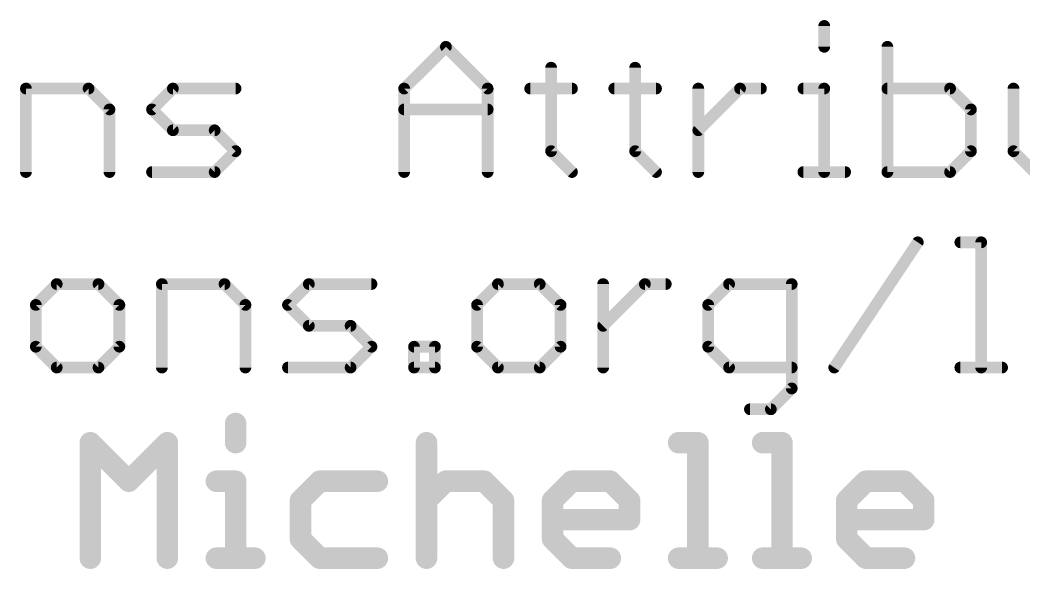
# Model space of a CAD drawing. Extents: x -5 to 107, y -9 to 51.
# Drawn here: x 51.3 to 64.33, y -8.89 to -1.76 of the extents above; entities that cross this region are included whole.
import ezdxf

# ---------------------------------------------------------------- set-up
doc = ezdxf.new("R2010")
doc.units = 0
doc.layers.add('51', color=53, linetype='CONTINUOUS')

msp = doc.modelspace()

# ---------------------------------------------------------------- linework, layer by layer
at = {"layer": '51'}
for points, const_width in [([(61.7407, -1.8356), (61.7407, -2.1068)], 0.1524), ([(56.2852, -2.6491), (56.8276, -2.1068)], 0.1524), ([(56.8276, -2.1068), (57.3699, -2.6491)], 0.1524), ([(62.561, -2.1068), (62.561, -3.7338)], 0.1524), ([(58.1936, -2.378), (58.1936, -3.4626)], 0.1524), ([(59.285, -2.378), (59.285, -3.4626)], 0.1524), ([(51.3738, -3.7338), (51.3738, -2.6491)], 0.1524), ([(51.3738, -2.6491), (52.1873, -2.6491)], 0.1524), ([(52.1873, -2.6491), (52.4584, -2.9203)], 0.1524), ([(53.0109, -2.9203), (53.2821, -2.6491)], 0.1524), ([(53.2821, -2.6491), (54.0956, -2.6491)], 0.1524), ([(56.2852, -3.7338), (56.2852, -2.6491)], 0.1524), ([(57.3699, -2.6491), (57.3699, -3.7338)], 0.1524), ([(57.9224, -2.6491), (58.4647, -2.6491)], 0.1524), ([(59.0138, -2.6491), (59.5562, -2.6491)], 0.1524), ([(60.1053, -3.7338), (60.1053, -2.6491)], 0.1524), ([(60.1053, -3.1915), (60.6476, -2.6491)], 0.1524), ([(60.6476, -2.6491), (60.9188, -2.6491)], 0.1524), ([(61.4696, -2.6491), (61.7407, -2.6491)], 0.1524), ([(61.7407, -2.6491), (61.7407, -3.7338)], 0.1524), ([(63.3745, -2.6491), (62.561, -2.6491)], 0.1524), ([(63.6457, -2.9203), (63.3745, -2.6491)], 0.1524), ([(64.1982, -2.6491), (64.1982, -3.4626)], 0.1524), ([(52.4584, -2.9203), (52.4584, -3.7338)], 0.1524), ([(53.2821, -3.1915), (53.0109, -2.9203)], 0.1524), ([(56.2852, -2.9203), (57.3699, -2.9203)], 0.1524), ([(63.6457, -3.4626), (63.6457, -2.9203)], 0.1524), ([(53.8244, -3.1915), (53.2821, -3.1915)], 0.1524), ([(54.0956, -3.4626), (53.8244, -3.1915)], 0.1524), ([(53.8244, -3.7338), (54.0956, -3.4626)], 0.1524), ([(58.1936, -3.4626), (58.4647, -3.7338)], 0.1524), ([(59.285, -3.4626), (59.5562, -3.7338)], 0.1524), ([(63.3745, -3.7338), (63.6457, -3.4626)], 0.1524), ([(64.1982, -3.4626), (64.4693, -3.7338)], 0.1524), ([(53.0109, -3.7338), (53.8244, -3.7338)], 0.1524), ([(61.4696, -3.7338), (62.0119, -3.7338)], 0.1524), ([(62.561, -3.7338), (63.3745, -3.7338)], 0.1524), ([(61.8708, -6.2738), (62.9555, -4.6468)], 0.1524), ([(63.508, -4.6468), (63.7791, -4.6468)], 0.1524), ([(63.7791, -4.6468), (63.7791, -6.2738)], 0.1524), ([(51.7733, -5.1891), (51.5022, -5.4603)], 0.1524), ([(52.3157, -5.1891), (51.7733, -5.1891)], 0.1524), ([(52.5868, -5.4603), (52.3157, -5.1891)], 0.1524), ([(53.1393, -6.2738), (53.1393, -5.1891)], 0.1524), ([(53.1393, -5.1891), (53.9528, -5.1891)], 0.1524), ([(53.9528, -5.1891), (54.224, -5.4603)], 0.1524), ([(54.7765, -5.4603), (55.0476, -5.1891)], 0.1524), ([(55.0476, -5.1891), (55.8611, -5.1891)], 0.1524), ([(57.5034, -5.1891), (57.2322, -5.4603)], 0.1524), ([(58.0457, -5.1891), (57.5034, -5.1891)], 0.1524), ([(58.3169, -5.4603), (58.0457, -5.1891)], 0.1524), ([(58.8694, -6.2738), (58.8694, -5.1891)], 0.1524), ([(58.8694, -5.7315), (59.4117, -5.1891)], 0.1524), ([(59.4117, -5.1891), (59.6829, -5.1891)], 0.1524), ([(60.5048, -5.1891), (60.2337, -5.4603)], 0.1524), ([(61.3183, -5.1891), (60.5048, -5.1891)], 0.1524), ([(61.3183, -6.545), (61.3183, -5.1891)], 0.1524), ([(51.5022, -5.4603), (51.5022, -6.0026)], 0.1524), ([(52.5868, -6.0026), (52.5868, -5.4603)], 0.1524), ([(54.224, -5.4603), (54.224, -6.2738)], 0.1524), ([(55.0476, -5.7315), (54.7765, -5.4603)], 0.1524), ([(57.2322, -5.4603), (57.2322, -6.0026)], 0.1524), ([(58.3169, -6.0026), (58.3169, -5.4603)], 0.1524), ([(60.2337, -5.4603), (60.2337, -6.0026)], 0.1524), ([(55.59, -5.7315), (55.0476, -5.7315)], 0.1524), ([(55.8611, -6.0026), (55.59, -5.7315)], 0.1524), ([(51.5022, -6.0026), (51.7733, -6.2738)], 0.1524), ([(52.3157, -6.2738), (52.5868, -6.0026)], 0.1524), ([(55.59, -6.2738), (55.8611, -6.0026)], 0.1524), ([(56.4136, -6.2738), (56.4136, -6.0026)], 0.1524), ([(56.4136, -6.0026), (56.6848, -6.0026)], 0.1524), ([(56.6848, -6.0026), (56.6848, -6.2738)], 0.1524), ([(57.2322, -6.0026), (57.5034, -6.2738)], 0.1524), ([(58.0457, -6.2738), (58.3169, -6.0026)], 0.1524), ([(60.2337, -6.0026), (60.5048, -6.2738)], 0.1524), ([(51.7733, -6.2738), (52.3157, -6.2738)], 0.1524), ([(54.7765, -6.2738), (55.59, -6.2738)], 0.1524), ([(56.6848, -6.2738), (56.4136, -6.2738)], 0.1524), ([(57.5034, -6.2738), (58.0457, -6.2738)], 0.1524), ([(60.5048, -6.2738), (61.3183, -6.2738)], 0.1524), ([(63.508, -6.2738), (64.0503, -6.2738)], 0.1524), ([(61.0472, -6.8161), (61.3183, -6.545)], 0.1524), ([(60.776, -6.8161), (61.0472, -6.8161)], 0.1524), ([(54.0968, -7.0004), (54.0968, -7.2504)], 0.2794), ([(52.2097, -8.7503), (52.2097, -7.2504)], 0.2794), ([(52.2097, -7.2504), (52.7097, -7.7504)], 0.2794), ([(52.7097, -7.7504), (53.2096, -7.2504)], 0.2794), ([(53.2096, -7.2504), (53.2096, -8.7503)], 0.2794), ([(56.5755, -7.2504), (56.5755, -8.7503)], 0.2794), ([(59.8498, -7.2504), (60.0997, -7.2504)], 0.2794), ([(60.0997, -7.2504), (60.0997, -8.7503)], 0.2794), ([(60.9412, -7.2504), (61.1912, -7.2504)], 0.2794), ([(61.1912, -7.2504), (61.1912, -8.7503)], 0.2794), ([(53.8469, -7.7504), (54.0968, -7.7504)], 0.2794), ([(54.0968, -7.7504), (54.0968, -8.7503)], 0.2794), ([(55.1883, -7.7504), (54.9383, -8.0004)], 0.2794), ([(55.9382, -7.7504), (55.1883, -7.7504)], 0.2794), ([(56.5755, -8.0004), (56.8254, -7.7504)], 0.2794), ([(56.8254, -7.7504), (57.3254, -7.7504)], 0.2794), ([(57.3254, -7.7504), (57.5754, -8.0004)], 0.2794), ([(58.2126, -8.0004), (58.4626, -7.7504)], 0.2794), ([(58.4626, -7.7504), (58.9625, -7.7504)], 0.2794), ([(58.9625, -7.7504), (59.2125, -8.0004)], 0.2794), ([(62.0326, -8.0004), (62.2826, -7.7504)], 0.2794), ([(62.2826, -7.7504), (62.7826, -7.7504)], 0.2794), ([(62.7826, -7.7504), (63.0326, -8.0004)], 0.2794), ([(54.9383, -8.0004), (54.9383, -8.5003)], 0.2794), ([(57.5754, -8.0004), (57.5754, -8.7503)], 0.2794), ([(58.2126, -8.5003), (58.2126, -8.0004)], 0.2794), ([(59.2125, -8.0004), (59.2125, -8.2503)], 0.2794), ([(62.0326, -8.5003), (62.0326, -8.0004)], 0.2794), ([(63.0326, -8.0004), (63.0326, -8.2503)], 0.2794), ([(59.2125, -8.2503), (58.2126, -8.2503)], 0.2794), ([(63.0326, -8.2503), (62.0326, -8.2503)], 0.2794), ([(54.9383, -8.5003), (55.1883, -8.7503)], 0.2794), ([(58.4626, -8.7503), (58.2126, -8.5003)], 0.2794), ([(62.2826, -8.7503), (62.0326, -8.5003)], 0.2794), ([(53.8469, -8.7503), (54.3468, -8.7503)], 0.2794), ([(55.1883, -8.7503), (55.9382, -8.7503)], 0.2794), ([(58.9625, -8.7503), (58.4626, -8.7503)], 0.2794), ([(59.8498, -8.7503), (60.3497, -8.7503)], 0.2794), ([(60.9412, -8.7503), (61.4412, -8.7503)], 0.2794), ([(62.7826, -8.7503), (62.2826, -8.7503)], 0.2794)]:
    msp.add_lwpolyline(points, dxfattribs=dict(at, const_width=const_width))
for points, const_width in [([(61.7788, -1.8356, 1), (61.7026, -1.8356)], 0.0762), ([(56.8545, -2.0799, 1), (56.8006, -2.1338)], 0.0762), ([(56.8545, -2.1338, 1), (56.8006, -2.0799)], 0.0762), ([(61.7026, -2.1068, 1), (61.7788, -2.1068)], 0.0762), ([(62.5991, -2.1068, 1), (62.5229, -2.1068)], 0.0762), ([(58.2317, -2.378, 1), (58.1555, -2.378)], 0.0762), ([(59.3231, -2.378, 1), (59.2469, -2.378)], 0.0762), ([(51.4119, -2.6491, 1), (51.3357, -2.6491)], 0.0762), ([(51.3738, -2.611, 1), (51.3738, -2.6872)], 0.0762), ([(52.2142, -2.6222, 1), (52.1603, -2.6761)], 0.0762), ([(52.1873, -2.6872, 1), (52.1873, -2.611)], 0.0762), ([(53.2821, -2.611, 1), (53.2821, -2.6872)], 0.0762), ([(53.309, -2.6761, 1), (53.2551, -2.6222)], 0.0762), ([(54.0956, -2.6872, 1), (54.0956, -2.611)], 0.0762), ([(56.3233, -2.6491, 1), (56.2471, -2.6491)], 0.0762), ([(56.2583, -2.6222, 1), (56.3122, -2.6761)], 0.0762), ([(57.408, -2.6491, 1), (57.3318, -2.6491)], 0.0762), ([(57.3429, -2.6761, 1), (57.3968, -2.6222)], 0.0762), ([(57.9224, -2.611, 1), (57.9224, -2.6872)], 0.0762), ([(58.4647, -2.6872, 1), (58.4647, -2.611)], 0.0762), ([(59.0138, -2.611, 1), (59.0138, -2.6872)], 0.0762), ([(59.5562, -2.6872, 1), (59.5562, -2.611)], 0.0762), ([(60.1434, -2.6491, 1), (60.0672, -2.6491)], 0.0762), ([(60.6476, -2.611, 1), (60.6476, -2.6872)], 0.0762), ([(60.6745, -2.6761, 1), (60.6206, -2.6222)], 0.0762), ([(60.9188, -2.6872, 1), (60.9188, -2.611)], 0.0762), ([(61.4696, -2.611, 1), (61.4696, -2.6872)], 0.0762), ([(61.7788, -2.6491, 1), (61.7026, -2.6491)], 0.0762), ([(61.7407, -2.6872, 1), (61.7407, -2.611)], 0.0762), ([(62.561, -2.611, 1), (62.561, -2.6872)], 0.0762), ([(63.4014, -2.6222, 1), (63.3475, -2.6761)], 0.0762), ([(63.3745, -2.6872, 1), (63.3745, -2.611)], 0.0762), ([(64.2363, -2.6491, 1), (64.1601, -2.6491)], 0.0762), ([(52.4965, -2.9203, 1), (52.4203, -2.9203)], 0.0762), ([(52.4315, -2.9472, 1), (52.4854, -2.8934)], 0.0762), ([(53.0379, -2.8934, 1), (52.984, -2.9472)], 0.0762), ([(52.984, -2.8934, 1), (53.0379, -2.9472)], 0.0762), ([(56.2852, -2.8822, 1), (56.2852, -2.9584)], 0.0762), ([(57.3699, -2.9584, 1), (57.3699, -2.8822)], 0.0762), ([(63.6838, -2.9203, 1), (63.6076, -2.9203)], 0.0762), ([(63.6187, -2.9472, 1), (63.6726, -2.8934)], 0.0762), ([(53.2821, -3.1534, 1), (53.2821, -3.2296)], 0.0762), ([(53.2551, -3.2184, 1), (53.309, -3.1645)], 0.0762), ([(53.8514, -3.1645, 1), (53.7975, -3.2184)], 0.0762), ([(53.8244, -3.2296, 1), (53.8244, -3.1534)], 0.0762), ([(60.0783, -3.1645, 1), (60.1322, -3.2184)], 0.0762), ([(54.1225, -3.4896, 1), (54.0686, -3.4357)], 0.0762), ([(58.2205, -3.4357, 1), (58.1666, -3.4896)], 0.0762), ([(59.3119, -3.4357, 1), (59.258, -3.4896)], 0.0762), ([(63.6726, -3.4896, 1), (63.6187, -3.4357)], 0.0762), ([(64.2251, -3.4357, 1), (64.1712, -3.4896)], 0.0762), ([(54.0686, -3.4896, 1), (54.1225, -3.4357)], 0.0762), ([(58.1555, -3.4626, 1), (58.2317, -3.4626)], 0.0762), ([(59.2469, -3.4626, 1), (59.3231, -3.4626)], 0.0762), ([(63.6076, -3.4626, 1), (63.6838, -3.4626)], 0.0762), ([(64.1601, -3.4626, 1), (64.2363, -3.4626)], 0.0762), ([(51.3357, -3.7338, 1), (51.4119, -3.7338)], 0.0762), ([(52.4203, -3.7338, 1), (52.4965, -3.7338)], 0.0762), ([(53.0109, -3.6957, 1), (53.0109, -3.7719)], 0.0762), ([(53.7975, -3.7069, 1), (53.8514, -3.7607)], 0.0762), ([(53.8244, -3.7719, 1), (53.8244, -3.6957)], 0.0762), ([(56.2471, -3.7338, 1), (56.3233, -3.7338)], 0.0762), ([(57.3318, -3.7338, 1), (57.408, -3.7338)], 0.0762), ([(58.4378, -3.7607, 1), (58.4917, -3.7069)], 0.0762), ([(59.5292, -3.7607, 1), (59.5831, -3.7069)], 0.0762), ([(60.0672, -3.7338, 1), (60.1434, -3.7338)], 0.0762), ([(61.4696, -3.6957, 1), (61.4696, -3.7719)], 0.0762), ([(61.7026, -3.7338, 1), (61.7788, -3.7338)], 0.0762), ([(62.0119, -3.7719, 1), (62.0119, -3.6957)], 0.0762), ([(62.561, -3.6957, 1), (62.561, -3.7719)], 0.0762), ([(62.5229, -3.7338, 1), (62.5991, -3.7338)], 0.0762), ([(63.3476, -3.7069, 1), (63.4014, -3.7607)], 0.0762), ([(63.3745, -3.7719, 1), (63.3745, -3.6957)], 0.0762), ([(62.9872, -4.6679, 1), (62.9238, -4.6257)], 0.0762), ([(63.508, -4.6087, 1), (63.508, -4.6849)], 0.0762), ([(63.8172, -4.6468, 1), (63.741, -4.6468)], 0.0762), ([(63.7791, -4.6849, 1), (63.7791, -4.6087)], 0.0762), ([(51.7733, -5.151, 1), (51.7733, -5.2272)], 0.0762), ([(51.8003, -5.2161, 1), (51.7464, -5.1622)], 0.0762), ([(52.3426, -5.1622, 1), (52.2887, -5.2161)], 0.0762), ([(52.3157, -5.2272, 1), (52.3157, -5.151)], 0.0762), ([(53.1774, -5.1891, 1), (53.1012, -5.1891)], 0.0762), ([(53.1393, -5.151, 1), (53.1393, -5.2272)], 0.0762), ([(53.9798, -5.1622, 1), (53.9259, -5.2161)], 0.0762), ([(53.9528, -5.2272, 1), (53.9528, -5.151)], 0.0762), ([(55.0476, -5.151, 1), (55.0476, -5.2272)], 0.0762), ([(55.0746, -5.2161, 1), (55.0207, -5.1622)], 0.0762), ([(55.8611, -5.2272, 1), (55.8611, -5.151)], 0.0762), ([(57.5034, -5.151, 1), (57.5034, -5.2272)], 0.0762), ([(57.5303, -5.2161, 1), (57.4764, -5.1622)], 0.0762), ([(58.0727, -5.1622, 1), (58.0188, -5.2161)], 0.0762), ([(58.0457, -5.2272, 1), (58.0457, -5.151)], 0.0762), ([(58.9075, -5.1891, 1), (58.8313, -5.1891)], 0.0762), ([(59.4117, -5.151, 1), (59.4117, -5.2272)], 0.0762), ([(59.4386, -5.2161, 1), (59.3848, -5.1622)], 0.0762), ([(59.6829, -5.2272, 1), (59.6829, -5.151)], 0.0762), ([(60.5048, -5.151, 1), (60.5048, -5.2272)], 0.0762), ([(60.5318, -5.2161, 1), (60.4779, -5.1622)], 0.0762), ([(61.3564, -5.1891, 1), (61.2802, -5.1891)], 0.0762), ([(61.3183, -5.2272, 1), (61.3183, -5.151)], 0.0762), ([(51.5403, -5.4603, 1), (51.4641, -5.4603)], 0.0762), ([(51.4752, -5.4334, 1), (51.5291, -5.4872)], 0.0762), ([(52.6249, -5.4603, 1), (52.5487, -5.4603)], 0.0762), ([(52.5599, -5.4872, 1), (52.6138, -5.4334)], 0.0762), ([(54.2621, -5.4603, 1), (54.1859, -5.4603)], 0.0762), ([(54.197, -5.4872, 1), (54.2509, -5.4334)], 0.0762), ([(54.8034, -5.4334, 1), (54.7495, -5.4872)], 0.0762), ([(54.7495, -5.4334, 1), (54.8034, -5.4872)], 0.0762), ([(57.2703, -5.4603, 1), (57.1941, -5.4603)], 0.0762), ([(57.2053, -5.4334, 1), (57.2592, -5.4872)], 0.0762), ([(58.355, -5.4603, 1), (58.2788, -5.4603)], 0.0762), ([(58.2899, -5.4872, 1), (58.3438, -5.4334)], 0.0762), ([(60.2718, -5.4603, 1), (60.1956, -5.4603)], 0.0762), ([(60.2067, -5.4334, 1), (60.2606, -5.4872)], 0.0762), ([(55.0476, -5.6934, 1), (55.0476, -5.7696)], 0.0762), ([(55.0207, -5.7584, 1), (55.0746, -5.7045)], 0.0762), ([(55.6169, -5.7045, 1), (55.563, -5.7584)], 0.0762), ([(55.59, -5.7696, 1), (55.59, -5.6934)], 0.0762), ([(58.8424, -5.7045, 1), (58.8963, -5.7584)], 0.0762), ([(51.5291, -5.9757, 1), (51.4752, -6.0296)], 0.0762), ([(51.4641, -6.0026, 1), (51.5403, -6.0026)], 0.0762), ([(52.5487, -6.0026, 1), (52.6249, -6.0026)], 0.0762), ([(52.6138, -6.0296, 1), (52.5599, -5.9757)], 0.0762), ([(55.8881, -6.0296, 1), (55.8342, -5.9757)], 0.0762), ([(55.8342, -6.0296, 1), (55.8881, -5.9757)], 0.0762), ([(56.4517, -6.0026, 1), (56.3755, -6.0026)], 0.0762), ([(56.4136, -5.9645, 1), (56.4136, -6.0407)], 0.0762), ([(56.7229, -6.0026, 1), (56.6467, -6.0026)], 0.0762), ([(56.6848, -6.0407, 1), (56.6848, -5.9645)], 0.0762), ([(57.2592, -5.9757, 1), (57.2053, -6.0296)], 0.0762), ([(57.1941, -6.0026, 1), (57.2703, -6.0026)], 0.0762), ([(58.2788, -6.0026, 1), (58.355, -6.0026)], 0.0762), ([(58.3438, -6.0296, 1), (58.2899, -5.9757)], 0.0762), ([(60.2606, -5.9757, 1), (60.2067, -6.0296)], 0.0762), ([(60.1956, -6.0026, 1), (60.2718, -6.0026)], 0.0762), ([(51.7733, -6.2357, 1), (51.7733, -6.3119)], 0.0762), ([(51.7464, -6.3007, 1), (51.8003, -6.2469)], 0.0762), ([(52.2887, -6.2469, 1), (52.3426, -6.3007)], 0.0762), ([(52.3157, -6.3119, 1), (52.3157, -6.2357)], 0.0762), ([(53.1012, -6.2738, 1), (53.1774, -6.2738)], 0.0762), ([(54.1859, -6.2738, 1), (54.2621, -6.2738)], 0.0762), ([(54.7765, -6.2357, 1), (54.7765, -6.3119)], 0.0762), ([(55.563, -6.2469, 1), (55.6169, -6.3007)], 0.0762), ([(55.59, -6.3119, 1), (55.59, -6.2357)], 0.0762), ([(56.4136, -6.2357, 1), (56.4136, -6.3119)], 0.0762), ([(56.3755, -6.2738, 1), (56.4517, -6.2738)], 0.0762), ([(56.6467, -6.2738, 1), (56.7229, -6.2738)], 0.0762), ([(56.6848, -6.3119, 1), (56.6848, -6.2357)], 0.0762), ([(57.5034, -6.2357, 1), (57.5034, -6.3119)], 0.0762), ([(57.4764, -6.3007, 1), (57.5303, -6.2469)], 0.0762), ([(58.0188, -6.2469, 1), (58.0726, -6.3007)], 0.0762), ([(58.0457, -6.3119, 1), (58.0457, -6.2357)], 0.0762), ([(58.8313, -6.2738, 1), (58.9075, -6.2738)], 0.0762), ([(60.5048, -6.2357, 1), (60.5048, -6.3119)], 0.0762), ([(60.4779, -6.3007, 1), (60.5318, -6.2469)], 0.0762), ([(61.3183, -6.3119, 1), (61.3183, -6.2357)], 0.0762), ([(61.8391, -6.2527, 1), (61.9025, -6.2949)], 0.0762), ([(63.508, -6.2357, 1), (63.508, -6.3119)], 0.0762), ([(63.741, -6.2738, 1), (63.8172, -6.2738)], 0.0762), ([(64.0503, -6.3119, 1), (64.0503, -6.2357)], 0.0762), ([(61.2802, -6.545, 1), (61.3564, -6.545)], 0.0762), ([(61.3453, -6.5719, 1), (61.2914, -6.518)], 0.0762), ([(60.776, -6.778, 1), (60.776, -6.8542)], 0.0762), ([(61.0202, -6.7892, 1), (61.0741, -6.8431)], 0.0762), ([(61.0472, -6.8542, 1), (61.0472, -6.778)], 0.0762), ([(54.1667, -7.0004, 1), (54.027, -7.0004)], 0.1397), ([(52.2796, -7.2504, 1), (52.1399, -7.2504)], 0.1397), ([(52.2591, -7.201, 1), (52.1603, -7.2998)], 0.1397), ([(53.2795, -7.2504, 1), (53.1398, -7.2504)], 0.1397), ([(53.259, -7.2998, 1), (53.1602, -7.201)], 0.1397), ([(56.6453, -7.2504, 1), (56.5056, -7.2504)], 0.1397), ([(59.8498, -7.1806, 1), (59.8498, -7.3203)], 0.1397), ([(60.1696, -7.2504, 1), (60.0299, -7.2504)], 0.1397), ([(60.0997, -7.3203, 1), (60.0997, -7.1806)], 0.1397), ([(60.9412, -7.1806, 1), (60.9412, -7.3203)], 0.1397), ([(61.261, -7.2504, 1), (61.1213, -7.2504)], 0.1397), ([(61.1912, -7.3203, 1), (61.1912, -7.1806)], 0.1397), ([(54.027, -7.2504, 1), (54.1667, -7.2504)], 0.1397), ([(52.6603, -7.701, 1), (52.7591, -7.7998)], 0.1397), ([(52.6603, -7.7998, 1), (52.7591, -7.701)], 0.1397), ([(53.8469, -7.6805, 1), (53.8469, -7.8202)], 0.1397), ([(54.1667, -7.7504, 1), (54.027, -7.7504)], 0.1397), ([(54.0968, -7.8202, 1), (54.0968, -7.6805)], 0.1397), ([(55.1883, -7.6805, 1), (55.1883, -7.8202)], 0.1397), ([(55.2377, -7.7998, 1), (55.1389, -7.701)], 0.1397), ([(55.9382, -7.8202, 1), (55.9382, -7.6805)], 0.1397), ([(56.8254, -7.6805, 1), (56.8254, -7.8202)], 0.1397), ([(56.8748, -7.7998, 1), (56.776, -7.701)], 0.1397), ([(57.3748, -7.701, 1), (57.276, -7.7998)], 0.1397), ([(57.3254, -7.8202, 1), (57.3254, -7.6805)], 0.1397), ([(58.4626, -7.6805, 1), (58.4626, -7.8202)], 0.1397), ([(58.512, -7.7998, 1), (58.4132, -7.701)], 0.1397), ([(59.0119, -7.701, 1), (58.9132, -7.7998)], 0.1397), ([(58.9625, -7.8202, 1), (58.9625, -7.6805)], 0.1397), ([(62.2826, -7.6805, 1), (62.2826, -7.8202)], 0.1397), ([(62.332, -7.7998, 1), (62.2332, -7.701)], 0.1397), ([(62.832, -7.701, 1), (62.7332, -7.7998)], 0.1397), ([(62.7826, -7.8202, 1), (62.7826, -7.6805)], 0.1397), ([(55.0081, -8.0004, 1), (54.8684, -8.0004)], 0.1397), ([(54.8889, -7.951, 1), (54.9877, -8.0498)], 0.1397), ([(56.5261, -7.951, 1), (56.6248, -8.0498)], 0.1397), ([(57.6452, -8.0004, 1), (57.5055, -8.0004)], 0.1397), ([(57.526, -8.0498, 1), (57.6248, -7.951)], 0.1397), ([(58.2825, -8.0004, 1), (58.1428, -8.0004)], 0.1397), ([(58.1632, -7.951, 1), (58.262, -8.0498)], 0.1397), ([(59.2824, -8.0004, 1), (59.1427, -8.0004)], 0.1397), ([(59.1631, -8.0498, 1), (59.2619, -7.951)], 0.1397), ([(62.1025, -8.0004, 1), (61.9628, -8.0004)], 0.1397), ([(61.9832, -7.951, 1), (62.082, -8.0498)], 0.1397), ([(63.1024, -8.0004, 1), (62.9627, -8.0004)], 0.1397), ([(62.9832, -8.0498, 1), (63.0819, -7.951)], 0.1397), ([(58.2126, -8.1805, 1), (58.2126, -8.3202)], 0.1397), ([(59.1427, -8.2503, 1), (59.2824, -8.2503)], 0.1397), ([(59.2125, -8.3202, 1), (59.2125, -8.1805)], 0.1397), ([(62.0326, -8.1805, 1), (62.0326, -8.3202)], 0.1397), ([(62.9627, -8.2503, 1), (63.1024, -8.2503)], 0.1397), ([(63.0326, -8.3202, 1), (63.0326, -8.1805)], 0.1397), ([(54.8684, -8.5003, 1), (55.0081, -8.5003)], 0.1397), ([(54.9877, -8.4509, 1), (54.8889, -8.5497)], 0.1397), ([(58.262, -8.4509, 1), (58.1632, -8.5497)], 0.1397), ([(58.1428, -8.5003, 1), (58.2825, -8.5003)], 0.1397), ([(62.082, -8.4509, 1), (61.9832, -8.5497)], 0.1397), ([(61.9628, -8.5003, 1), (62.1025, -8.5003)], 0.1397), ([(52.1399, -8.7503, 1), (52.2796, -8.7503)], 0.1397), ([(53.1398, -8.7503, 1), (53.2795, -8.7503)], 0.1397), ([(53.8469, -8.6805, 1), (53.8469, -8.8202)], 0.1397), ([(54.027, -8.7503, 1), (54.1667, -8.7503)], 0.1397), ([(54.3468, -8.8202, 1), (54.3468, -8.6805)], 0.1397), ([(55.1883, -8.6805, 1), (55.1883, -8.8202)], 0.1397), ([(55.1389, -8.7997, 1), (55.2377, -8.7009)], 0.1397), ([(55.9382, -8.8202, 1), (55.9382, -8.6805)], 0.1397), ([(56.5056, -8.7503, 1), (56.6453, -8.7503)], 0.1397), ([(57.5055, -8.7503, 1), (57.6452, -8.7503)], 0.1397), ([(58.4626, -8.6805, 1), (58.4626, -8.8202)], 0.1397), ([(58.4132, -8.7997, 1), (58.512, -8.7009)], 0.1397), ([(58.9625, -8.8202, 1), (58.9625, -8.6805)], 0.1397), ([(59.8498, -8.6805, 1), (59.8498, -8.8202)], 0.1397), ([(60.0299, -8.7503, 1), (60.1696, -8.7503)], 0.1397), ([(60.3497, -8.8202, 1), (60.3497, -8.6805)], 0.1397), ([(60.9412, -8.6805, 1), (60.9412, -8.8202)], 0.1397), ([(61.1213, -8.7503, 1), (61.261, -8.7503)], 0.1397), ([(61.4412, -8.8202, 1), (61.4412, -8.6805)], 0.1397), ([(62.2826, -8.6805, 1), (62.2826, -8.8202)], 0.1397), ([(62.2332, -8.7997, 1), (62.332, -8.7009)], 0.1397), ([(62.7826, -8.8202, 1), (62.7826, -8.6805)], 0.1397)]:
    msp.add_lwpolyline(points, format="xyb", dxfattribs=dict(at, const_width=const_width))

doc.saveas('drawing.dxf')
